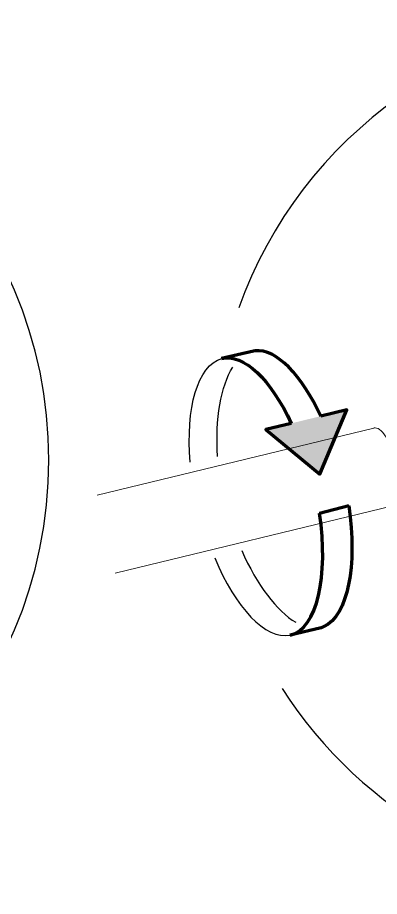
# Model space of a CAD drawing. Header units: inches. Extents: x 0.5 to 7.8, y 1 to 11.1.
# Drawn here: x 5.354 to 6.169, y 5.637 to 7.619 of the extents above; entities that cross this region are included whole.
import ezdxf

# ---------------------------------------------------------------- set-up
doc = ezdxf.new("R2010")
doc.units = ezdxf.units.IN
doc.header["$MEASUREMENT"] = 0
doc.layers.add('PDF_Geometry', color=7, linetype='Continuous')
doc.layers.add('PDF_Solid Fills', color=7, linetype='Continuous')

msp = doc.modelspace()

# ---------------------------------------------------------------- hatches: boundary and pattern name
at = {"layer": 'PDF_Geometry', "transparency": 33554559}
h = msp.add_hatch(color=256, dxfattribs=at)
h.paths.add_polyline_path([(5.9706, 6.7042), (5.9129, 6.69), (6.035, 6.5893), (6.0959, 6.7349), (6.0371, 6.7204)], flags=0)
h.paths.add_polyline_path([(5.8889, 6.8679), (5.8855, 6.8673), (5.8131, 6.8506)], flags=0)

# ---------------------------------------------------------------- linework, layer by layer
at = {"layer": 'PDF_Geometry', "lineweight": 25}
for points in [[(5.9499, 6.1064, 0.256532), (6.7802, 5.651, 0.414211), (7.7644, 6.6352, 0.414211), (6.7802, 7.6195, 0.317428), (5.8523, 6.9644)], [(3.6118, 7.1535, 0.144539), (3.4556, 6.6214, 2.414204), (4.4399, 7.6056, 0.026634), (4.3339, 7.5998)]]:
    msp.add_lwpolyline(points, format="xyb", dxfattribs=at)
at = {"layer": 'PDF_Geometry', "color": 7, "lineweight": 106, "true_color": 0xffffff}
for points in [[(5.8889, 6.8679), (5.8855, 6.8673), (5.8131, 6.8506)], [(5.9706, 6.7042), (5.9129, 6.69), (6.035, 6.5893), (6.0959, 6.7349), (6.0371, 6.7204)], [(6.0341, 6.5017), (6.0999, 6.5187)], [(6.0438, 6.2458), (6.038, 6.2433), (5.968, 6.2263)]]:
    msp.add_lwpolyline(points, dxfattribs=at)
at = {"layer": 'PDF_Geometry', "lineweight": 25}
for points in [[(5.8889, 6.8679), (5.8855, 6.8673), (5.8131, 6.8506)], [(5.9706, 6.7042), (5.9129, 6.69), (6.035, 6.5893), (6.0959, 6.7349), (6.0371, 6.7204)], [(6.0341, 6.5017), (6.0999, 6.5187)], [(6.0438, 6.2458), (6.038, 6.2433), (5.968, 6.2263)]]:
    msp.add_lwpolyline(points, dxfattribs=at)
at = {"layer": 'PDF_Geometry', "lineweight": 18}
for points in [[(5.5329, 6.5425), (6.1568, 6.6937)], [(6.1993, 6.5183), (5.5734, 6.3666)]]:
    msp.add_lwpolyline(points, dxfattribs=at)
msp.add_ellipse((6.1789, 6.6153), major_axis=(-0.0219, 0.0785), ratio=0.340693, start_param=4.592735, end_param=6.290997, dxfattribs=at)
at = {"layer": 'PDF_Geometry', "color": 7, "lineweight": 106, "true_color": 0xffffff}
for points in [[(5.8131, 6.8506), (5.8637, 6.8628), (5.9246, 6.8023), (5.9706, 6.7042)], [(5.8131, 6.8506), (5.8637, 6.8628), (5.9246, 6.8023), (5.9706, 6.7042)], [(6.0371, 6.7204), (5.9942, 6.8123), (5.9374, 6.8732), (5.8889, 6.8679)], [(6.0371, 6.7204), (5.9942, 6.8123), (5.9374, 6.8732), (5.8889, 6.8679)], [(6.0999, 6.5187), (6.1202, 6.3831), (6.0982, 6.2705), (6.0438, 6.2458)], [(6.0999, 6.5187), (6.1202, 6.3831), (6.0982, 6.2705), (6.0438, 6.2458)], [(5.968, 6.2263), (6.0294, 6.2412), (6.0552, 6.3588), (6.0341, 6.5017)], [(5.968, 6.2263), (6.0294, 6.2412), (6.0552, 6.3588), (6.0341, 6.5017)]]:
    msp.add_open_spline(points, degree=3, dxfattribs=at)
at = {"layer": 'PDF_Geometry', "lineweight": 25}
for points in [[(5.8131, 6.8506), (5.8637, 6.8628), (5.9246, 6.8023), (5.9706, 6.7042)], [(6.0371, 6.7204), (5.9942, 6.8123), (5.9374, 6.8732), (5.8889, 6.8679)], [(5.7428, 6.6167), (5.7324, 6.7387), (5.759, 6.8346), (5.8138, 6.8507)], [(5.8044, 6.6293), (5.7986, 6.7149), (5.8122, 6.7884), (5.8384, 6.8306)], [(6.0999, 6.5187), (6.1202, 6.3831), (6.0982, 6.2705), (6.0438, 6.2458)], [(5.968, 6.2263), (6.0294, 6.2412), (6.0552, 6.3588), (6.0341, 6.5017)], [(5.8589, 6.4174), (5.8928, 6.3394), (5.9382, 6.2808), (5.9806, 6.2554)], [(5.7981, 6.4007), (5.8448, 6.2882), (5.912, 6.2157), (5.968, 6.2263)]]:
    msp.add_open_spline(points, degree=3, dxfattribs=at)
at = {"layer": 'PDF_Solid Fills', "lineweight": 106, "transparency": 33554559}
msp.add_solid([(6.0438, 6.2458), (6.038, 6.2433), (5.968, 6.2263)], dxfattribs=at)

doc.saveas('drawing.dxf')
